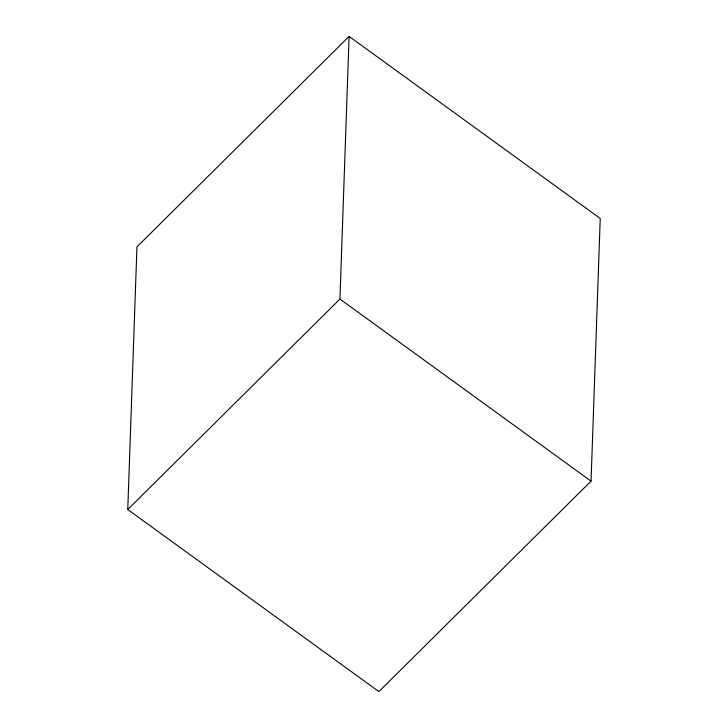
<?xml version="1.0" encoding="UTF-8"?>
<svg xmlns="http://www.w3.org/2000/svg" width="728" height="728" viewBox="0 0 728 728"><rect width="100%" height="100%" fill="white"/><g stroke="black" fill="none" stroke-linecap="round" stroke-linejoin="round"><path stroke-width="1.09" d="M127.773 509.527L136.946 246.865L349.103 36.4L600.227 218.473L591.054 481.135L378.897 691.6L127.773 509.527L339.93 299.053L349.103 36.4M339.93 299.053L591.054 481.135"/></g></svg>
